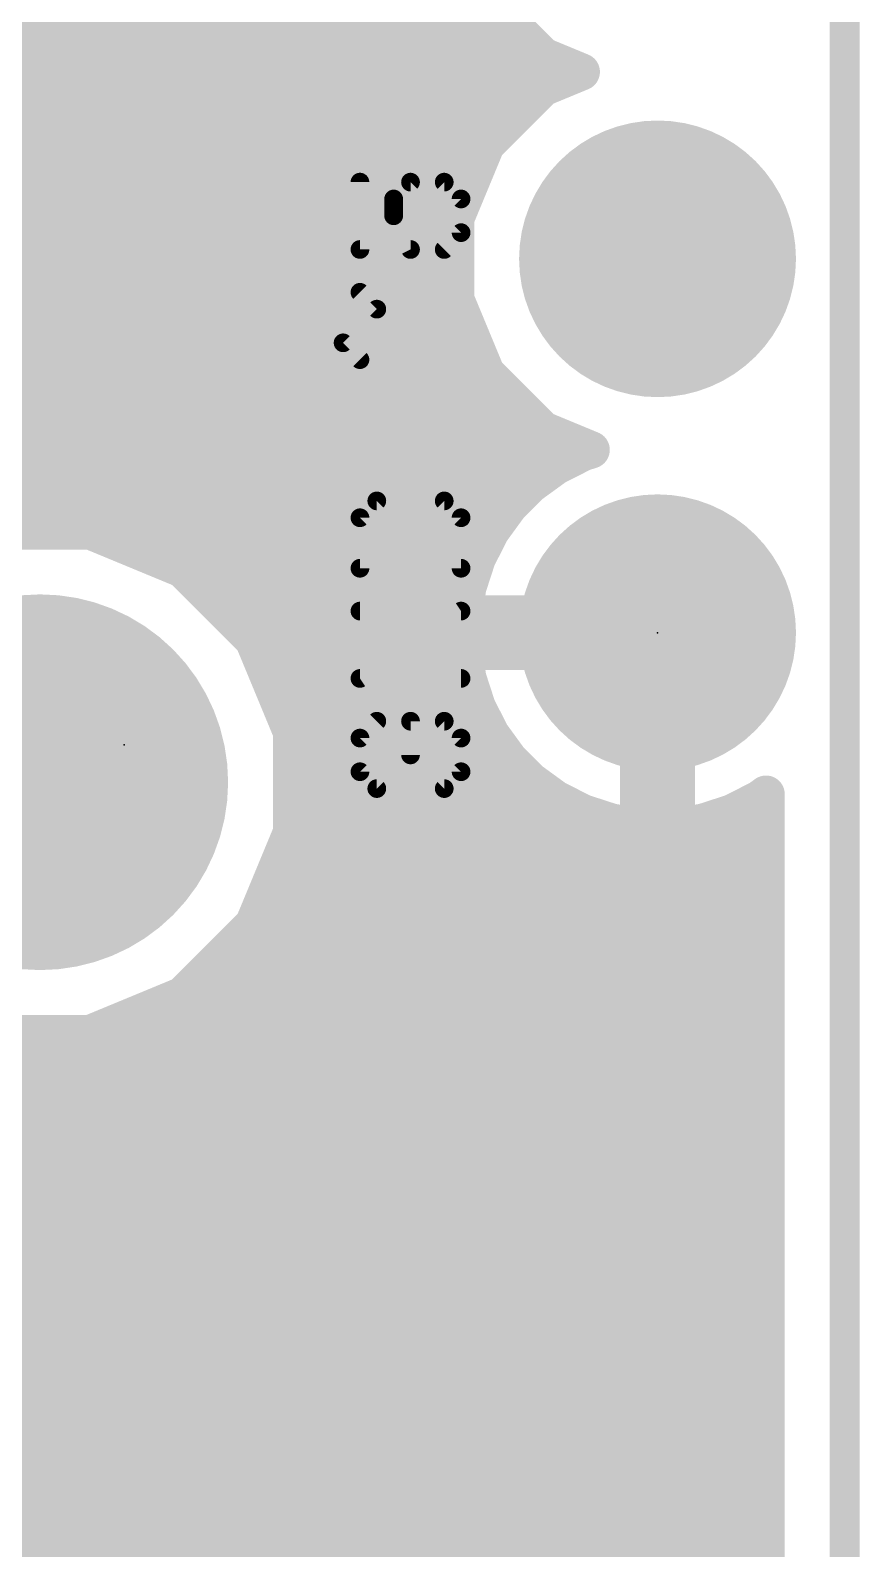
# Model space of a CAD drawing. Extents: x -16.5 to 33.1, y -17.8 to 72.5.
# Drawn here: x 27.49 to 33.12, y 10.29 to 20.6 of the extents above; entities that cross this region are included whole.
import ezdxf

# ---------------------------------------------------------------- set-up
doc = ezdxf.new("R2010")
doc.units = 0
for name, color, linetype in [('1', 22, 'CONTINUOUS'), ('17', 82, 'CONTINUOUS'), ('20', 7, 'CONTINUOUS'), ('21', 7, 'CONTINUOUS'), ('23', 7, 'CONTINUOUS')]:
    doc.layers.add(name, color=color, linetype=linetype)

# ---------------------------------------------------------------- blocks, each defined once
blk = doc.blocks.new('ROUNDP')
at = {"const_width": 0.5}
blk.add_lwpolyline([(0, -0.25, 1), (0, 0.25, 1), (0, -0.25)], format="xyb", dxfattribs=at)

msp = doc.modelspace()

# ---------------------------------------------------------------- linework, layer by layer
at = {"layer": '1', "const_width": 0.254}
for points in [[(30.5872, 20.8131), (30.9731, 20.4272)], [(20.7193, 20.574), (30.8263, 20.574)], [(30.9731, 20.4272), (31.2319, 20.32)], [(20.4653, 20.32), (31.2319, 20.32)], [(31.2319, 20.32), (30.9731, 20.2128)], [(30.9731, 20.2128), (30.5872, 19.8269)], [(20.2113, 20.066), (30.8263, 20.066)], [(19.9573, 19.812), (30.581, 19.812)], [(30.5872, 19.8269), (30.3784, 19.3228)], [(19.7033, 19.558), (30.4758, 19.558)], [(19.4493, 19.304), (30.3784, 19.304)], [(30.3784, 19.3228), (30.3784, 18.7772)], [(19.1953, 19.05), (30.3784, 19.05)], [(18.9413, 18.796), (30.3784, 18.796)], [(30.3784, 18.7772), (30.5872, 18.2731)], [(18.6873, 18.542), (30.4758, 18.542)], [(18.4333, 18.288), (30.581, 18.288)], [(30.5872, 18.2731), (30.9731, 17.8872)], [(18.1793, 18.034), (30.8263, 18.034)], [(30.9731, 17.8872), (31.299, 17.7522)], [(3.3303, 17.78), (31.2319, 17.78)], [(31.243, 17.734), (31.0577, 17.6396)], [(31.299, 17.7522), (31.243, 17.734)], [(31.0577, 17.6396), (30.8896, 17.5174)], [(3.0763, 17.526), (30.9013, 17.526)], [(30.8896, 17.5174), (30.7426, 17.3704)], [(30.7426, 17.3704), (30.6204, 17.2022)], [(2.8223, 17.272), (30.671, 17.272)], [(27.8988, 17.2021), (27.2192, 17.2021)], [(28.5266, 16.9421), (27.8988, 17.2021)], [(30.6204, 17.2022), (30.526, 17.017)], [(28.3433, 17.018), (30.5265, 17.018)], [(30.526, 17.017), (30.4617, 16.8193)], [(29.0071, 16.4616), (28.5266, 16.9421)], [(30.4617, 16.8193), (30.4329, 16.637)], [(28.7047, 16.764), (30.453, 16.764)], [(30.4329, 16.637), (31.623, 16.637)], [(31.623, 16.637), (31.623, 16.383)], [(28.9587, 16.51), (31.623, 16.51)], [(29.2671, 15.8338), (29.0071, 16.4616)], [(31.623, 16.383), (30.4329, 16.383)], [(30.4329, 16.383), (30.4617, 16.2007)], [(31.623, 15.1928), (31.623, 16.383)], [(31.623, 16.383), (31.877, 16.383)], [(31.877, 16.383), (31.877, 15.1928)], [(29.0923, 16.256), (30.453, 16.256)], [(30.4617, 16.2007), (30.526, 16.003)], [(31.623, 16.256), (31.877, 16.256)], [(29.1975, 16.002), (30.5265, 16.002)], [(30.526, 16.003), (30.6204, 15.8177)], [(31.623, 16.002), (31.877, 16.002)], [(29.2671, 15.1542), (29.2671, 15.8338)], [(30.6204, 15.8177), (30.7426, 15.6496)], [(29.2671, 15.748), (30.671, 15.748)], [(31.623, 15.748), (31.877, 15.748)], [(30.7426, 15.6496), (30.8896, 15.5026)], [(29.2671, 15.494), (30.9013, 15.494)], [(30.8896, 15.5026), (31.0577, 15.3803)], [(31.623, 15.494), (31.877, 15.494)], [(31.0577, 15.3803), (31.243, 15.286)], [(32.257, 15.286), (32.4423, 15.3803)], [(32.4423, 15.3803), (32.4866, 15.4126)], [(32.4866, 15.4126), (32.4866, 1.4497)], [(31.243, 15.286), (31.4407, 15.2217)], [(32.0593, 15.2217), (32.257, 15.286)], [(29.0071, 14.5264), (29.2671, 15.1542)], [(29.2671, 15.24), (31.3845, 15.24)], [(31.4407, 15.2217), (31.623, 15.1928)], [(31.623, 15.24), (31.877, 15.24)], [(31.877, 15.1928), (32.0593, 15.2217)], [(32.1155, 15.24), (32.4866, 15.24)], [(29.1975, 14.986), (32.4866, 14.986)], [(29.0923, 14.732), (32.4866, 14.732)], [(28.5266, 14.0459), (29.0071, 14.5264)], [(28.9587, 14.478), (32.4866, 14.478)], [(28.7047, 14.224), (32.4866, 14.224)], [(27.8988, 13.7858), (28.5266, 14.0459)], [(28.3433, 13.97), (32.4866, 13.97)], [(0.5334, 13.716), (32.4866, 13.716)], [(27.2192, 13.7858), (27.8988, 13.7858)], [(0.5334, 13.462), (32.4866, 13.462)], [(0.5334, 13.208), (32.4866, 13.208)], [(0.5334, 12.954), (32.4866, 12.954)], [(0.5334, 12.7), (32.4866, 12.7)], [(0.5334, 12.446), (32.4866, 12.446)], [(0.5334, 12.192), (32.4866, 12.192)], [(0.5334, 11.938), (32.4866, 11.938)], [(0.5334, 11.684), (32.4866, 11.684)], [(0.5334, 11.43), (32.4866, 11.43)], [(0.5334, 11.176), (32.4866, 11.176)], [(0.5334, 10.922), (32.4866, 10.922)], [(0.5334, 10.668), (32.4866, 10.668)], [(0.5334, 10.414), (32.4866, 10.414)], [(0.5334, 10.16), (32.4866, 10.16)]]:
    msp.add_lwpolyline(points, dxfattribs=at)
at = {"layer": '1', "const_width": 0.127}
for points in [[(30.8263, 20.5105, 1), (30.8263, 20.6375)], [(30.9974, 20.4859, 1), (30.9487, 20.3685)], [(30.9281, 20.3823, 1), (31.018, 20.4721)], [(31.2562, 20.2613, 1), (31.2076, 20.3787)], [(31.2076, 20.2613, 1), (31.2562, 20.3787)], [(31.2319, 20.2565, 1), (31.2319, 20.3835)], [(30.9488, 20.2715, 1), (30.9973, 20.1541)], [(31.018, 20.1679, 1), (30.9281, 20.2577)], [(30.8263, 20.0025, 1), (30.8263, 20.1295)], [(30.5423, 19.8718, 1), (30.6321, 19.782)], [(30.6459, 19.8026, 1), (30.5285, 19.8512)], [(30.581, 19.7485, 1), (30.581, 19.8755)], [(30.4758, 19.4945, 1), (30.4758, 19.6215)], [(30.4419, 19.3228, 1), (30.3149, 19.3228)], [(30.3197, 19.3471, 1), (30.4371, 19.2985)], [(30.3784, 19.2405, 1), (30.3784, 19.3675)], [(30.3784, 18.9865, 1), (30.3784, 19.1135)], [(30.4371, 18.8015, 1), (30.3197, 18.7529)], [(30.3784, 18.7325, 1), (30.3784, 18.8595)], [(30.3149, 18.7772, 1), (30.4419, 18.7772)], [(30.4758, 18.4785, 1), (30.4758, 18.6055)], [(30.6321, 18.318, 1), (30.5423, 18.2281)], [(30.581, 18.2245, 1), (30.581, 18.3515)], [(30.5285, 18.2487, 1), (30.6459, 18.2974)], [(30.8263, 17.9705, 1), (30.8263, 18.0975)], [(30.9974, 17.9459, 1), (30.9487, 17.8285)], [(30.9281, 17.8423, 1), (31.018, 17.9321)], [(31.2234, 17.7944, 1), (31.2626, 17.6736)], [(31.2718, 17.6775, 1), (31.2142, 17.7906)], [(31.2319, 17.7165, 1), (31.2319, 17.8435)], [(31.2747, 17.6935, 1), (31.3233, 17.8109)], [(31.3186, 17.6918, 1), (31.2793, 17.8126)], [(31.0289, 17.6962, 1), (31.0866, 17.5831)], [(31.0951, 17.5883, 1), (31.0204, 17.691)], [(30.9345, 17.4725, 1), (30.8447, 17.5623)], [(30.9013, 17.4625, 1), (30.9013, 17.5895)], [(30.8522, 17.5688, 1), (30.9269, 17.4661)], [(30.6976, 17.4153, 1), (30.7875, 17.3255)], [(30.7939, 17.3331, 1), (30.6912, 17.4078)], [(30.671, 17.2085, 1), (30.671, 17.3355)], [(27.9231, 17.2608, 1), (27.8745, 17.1435)], [(27.8988, 17.1386, 1), (27.8988, 17.2656)], [(30.569, 17.2396, 1), (30.6717, 17.1649)], [(30.6769, 17.1734, 1), (30.5638, 17.2311)], [(28.3433, 17.0815, 1), (28.3433, 16.9545)], [(30.5864, 16.9974, 1), (30.4656, 17.0366)], [(30.5265, 16.9545, 1), (30.5265, 17.0815)], [(28.5715, 16.987, 1), (28.4817, 16.8972)], [(28.5023, 16.8834, 1), (28.5509, 17.0008)], [(30.4694, 17.0458, 1), (30.5825, 16.9882)], [(30.5244, 16.8094, 1), (30.399, 16.8292)], [(28.7047, 16.8275, 1), (28.7047, 16.7005)], [(30.4013, 16.8389, 1), (30.5221, 16.7997)], [(30.453, 16.7005, 1), (30.453, 16.8275)], [(30.4329, 16.7005, 1), (30.4329, 16.5735)], [(31.6865, 16.637, 1), (31.5595, 16.637)], [(31.623, 16.5735, 1), (31.623, 16.7005)], [(28.9587, 16.5735, 1), (28.9587, 16.4465)], [(30.3701, 16.6469, 1), (30.4956, 16.6271)], [(31.623, 16.4465, 1), (31.623, 16.5735)], [(29.0658, 16.4859, 1), (28.9484, 16.4373)], [(28.9622, 16.4167, 1), (29.052, 16.5065)], [(30.4956, 16.3929, 1), (30.3701, 16.3731)], [(30.4329, 16.4465, 1), (30.4329, 16.3195)], [(31.6865, 16.383, 1), (31.5595, 16.383)], [(31.623, 16.4465, 1), (31.623, 16.3195)], [(31.623, 16.3195, 1), (31.623, 16.4465)], [(31.9405, 16.383, 1), (31.8135, 16.383)], [(31.877, 16.3195, 1), (31.877, 16.4465)], [(31.5595, 16.383, 1), (31.6865, 16.383)], [(29.0923, 16.3195, 1), (29.0923, 16.1925)], [(30.5221, 16.2203, 1), (30.4013, 16.1811)], [(30.453, 16.1925, 1), (30.453, 16.3195)], [(31.623, 16.3195, 1), (31.623, 16.1925)], [(31.877, 16.1925, 1), (31.877, 16.3195)], [(30.399, 16.1908, 1), (30.5244, 16.2106)], [(29.1975, 16.0655, 1), (29.1975, 15.9385)], [(30.5825, 16.0318, 1), (30.4694, 15.9742)], [(30.5265, 15.9385, 1), (30.5265, 16.0655)], [(31.623, 16.0655, 1), (31.623, 15.9385)], [(31.877, 15.9385, 1), (31.877, 16.0655)], [(30.4656, 15.9834, 1), (30.5864, 16.0226)], [(29.3306, 15.8338, 1), (29.2036, 15.8338)], [(29.2085, 15.8095, 1), (29.3258, 15.8581)], [(30.6717, 15.8551, 1), (30.569, 15.7804)], [(30.5638, 15.7889, 1), (30.6769, 15.8466)], [(29.2671, 15.8115, 1), (29.2671, 15.6845)], [(30.671, 15.6845, 1), (30.671, 15.8115)], [(31.623, 15.8115, 1), (31.623, 15.6845)], [(31.877, 15.6845, 1), (31.877, 15.8115)], [(30.7875, 15.6945, 1), (30.6976, 15.6047)], [(30.6912, 15.6122, 1), (30.7939, 15.6869)], [(29.2671, 15.5575, 1), (29.2671, 15.4305)], [(30.9269, 15.5539, 1), (30.8522, 15.4512)], [(30.8447, 15.4576, 1), (30.9345, 15.5475)], [(30.9013, 15.4305, 1), (30.9013, 15.5575)], [(31.623, 15.5575, 1), (31.623, 15.4305)], [(31.877, 15.4305, 1), (31.877, 15.5575)], [(31.0866, 15.4369, 1), (31.0289, 15.3238)], [(31.0204, 15.329, 1), (31.0951, 15.4317)], [(32.4049, 15.4317, 1), (32.4796, 15.329)], [(32.4711, 15.3238, 1), (32.4134, 15.4369)], [(32.5501, 15.4126, 1), (32.4231, 15.4126)], [(32.5239, 15.3612, 1), (32.4493, 15.4639)], [(31.2626, 15.3464, 1), (31.2234, 15.2256)], [(31.2142, 15.2294, 1), (31.2718, 15.3425)], [(32.2282, 15.3425, 1), (32.2858, 15.2294)], [(32.2766, 15.2256, 1), (32.2374, 15.3464)], [(29.2671, 15.3035, 1), (29.2671, 15.1765)], [(29.3258, 15.1299, 1), (29.2085, 15.1785)], [(31.4506, 15.2844, 1), (31.4308, 15.159)], [(31.3845, 15.1765, 1), (31.3845, 15.3035)], [(31.4211, 15.1613, 1), (31.4603, 15.2821)], [(31.623, 15.3035, 1), (31.623, 15.1765)], [(31.6131, 15.1301, 1), (31.6329, 15.2556)], [(31.8671, 15.2556, 1), (31.8869, 15.1301)], [(31.877, 15.1765, 1), (31.877, 15.3035)], [(32.0397, 15.2821, 1), (32.0789, 15.1613)], [(32.0692, 15.159, 1), (32.0494, 15.2844)], [(32.1155, 15.3035, 1), (32.1155, 15.1765)], [(32.4866, 15.1765, 1), (32.4866, 15.3035)], [(29.2036, 15.1542, 1), (29.3306, 15.1542)], [(31.5595, 15.1928, 1), (31.6865, 15.1928)], [(31.8135, 15.1928, 1), (31.9405, 15.1928)], [(29.1975, 15.0495, 1), (29.1975, 14.9225)], [(32.4866, 14.9225, 1), (32.4866, 15.0495)], [(29.0923, 14.7955, 1), (29.0923, 14.6685)], [(32.4866, 14.6685, 1), (32.4866, 14.7955)], [(29.052, 14.4815, 1), (28.9622, 14.5713)], [(28.9587, 14.5415, 1), (28.9587, 14.4145)], [(28.9484, 14.5507, 1), (29.0658, 14.5021)], [(32.4866, 14.4145, 1), (32.4866, 14.5415)], [(28.7047, 14.2875, 1), (28.7047, 14.1605)], [(32.4866, 14.1605, 1), (32.4866, 14.2875)], [(28.4817, 14.0908, 1), (28.5715, 14.001)], [(28.5509, 13.9872, 1), (28.5023, 14.1046)], [(28.3433, 14.0335, 1), (28.3433, 13.9065)], [(32.4866, 13.9065, 1), (32.4866, 14.0335)], [(27.8745, 13.8445, 1), (27.9231, 13.7272)], [(27.8988, 13.7224, 1), (27.8988, 13.8493)], [(32.4866, 13.6525, 1), (32.4866, 13.7795)], [(32.4866, 13.3985, 1), (32.4866, 13.5255)], [(32.4866, 13.1445, 1), (32.4866, 13.2715)], [(32.4866, 12.8905, 1), (32.4866, 13.0175)], [(32.4866, 12.6365, 1), (32.4866, 12.7635)], [(32.4866, 12.3825, 1), (32.4866, 12.5095)], [(32.4866, 12.1285, 1), (32.4866, 12.2555)], [(32.4866, 11.8745, 1), (32.4866, 12.0015)], [(32.4866, 11.6205, 1), (32.4866, 11.7475)], [(32.4866, 11.3665, 1), (32.4866, 11.4935)], [(32.4866, 11.1125, 1), (32.4866, 11.2395)], [(32.4866, 10.8585, 1), (32.4866, 10.9855)], [(32.4866, 10.6045, 1), (32.4866, 10.7315)], [(32.4866, 10.3505, 1), (32.4866, 10.4775)], [(32.4866, 10.0965, 1), (32.4866, 10.2235)]]:
    msp.add_lwpolyline(points, format="xyb", dxfattribs=at)
at = {"layer": '20', "const_width": 0.2032}
msp.add_lwpolyline([(33.02, 1.27), (33.02, 55.88)], dxfattribs=at)
at = {"layer": '21', "const_width": 0.127}
for points in [[(29.7301, 19.5711), (29.7301, 19.1135)], [(29.9589, 19.4567), (30.0733, 19.5711)], [(30.0733, 19.5711), (30.3021, 19.5711)], [(30.3021, 19.5711), (30.4165, 19.4567)], [(29.9589, 19.3423), (29.9589, 19.4567)], [(30.4165, 19.4567), (30.4165, 19.2279)], [(30.0733, 19.1135), (29.9589, 19.3423)], [(30.4165, 19.2279), (30.3021, 19.1135)], [(29.7301, 19.1135), (30.0733, 19.1135)], [(29.8445, 18.7083), (29.7301, 18.8227)], [(29.6157, 18.4795), (29.8445, 18.7083)], [(29.7301, 18.3651), (29.6157, 18.4795)], [(29.8445, 17.4053), (29.7301, 17.2909)], [(30.3021, 17.4053), (29.8445, 17.4053)], [(30.4165, 17.2909), (30.3021, 17.4053)], [(29.7301, 17.2909), (29.7301, 16.9477)], [(30.4165, 16.9477), (30.4165, 17.2909)], [(29.7301, 16.9477), (30.4165, 16.9477)], [(29.7301, 16.1993), (30.4165, 16.6569)], [(30.4165, 16.6569), (29.7301, 16.6569)], [(30.4165, 16.1993), (29.7301, 16.1993)], [(29.8445, 15.9085), (29.7301, 15.7941)], [(30.3021, 15.9085), (30.0733, 15.9085)], [(30.0733, 15.9085), (30.0733, 15.6797)], [(30.4165, 15.7941), (30.3021, 15.9085)], [(29.7301, 15.7941), (29.7301, 15.5653)], [(30.4165, 15.5653), (30.4165, 15.7941)], [(29.7301, 15.5653), (29.8445, 15.4509)], [(30.3021, 15.4509), (30.4165, 15.5653)], [(29.8445, 15.4509), (30.3021, 15.4509)]]:
    msp.add_lwpolyline(points, dxfattribs=at)
at = {"layer": '21', "const_width": 0.0635}
for points in [[(29.7619, 19.5711, 1), (29.6984, 19.5711)], [(30.0733, 19.6028, 1), (30.0733, 19.5393)], [(30.0958, 19.5486, 1), (30.0509, 19.5935)], [(30.3246, 19.5935, 1), (30.2797, 19.5486)], [(30.3021, 19.5393, 1), (30.3021, 19.6028)], [(29.9907, 19.4567, 1), (29.9272, 19.4567)], [(29.9365, 19.4791, 1), (29.9814, 19.4342)], [(30.4483, 19.4567, 1), (30.3848, 19.4567)], [(30.394, 19.4342, 1), (30.439, 19.4791)], [(29.9873, 19.3565, 1), (29.9305, 19.3281)], [(29.9272, 19.3423, 1), (29.9907, 19.3423)], [(30.439, 19.2054, 1), (30.394, 19.2503)], [(30.3848, 19.2279, 1), (30.4483, 19.2279)], [(29.7301, 19.1453, 1), (29.7301, 19.0818)], [(29.6984, 19.1135, 1), (29.7619, 19.1135)], [(30.0449, 19.0993, 1), (30.1017, 19.1277)], [(30.0733, 19.0818, 1), (30.0733, 19.1453)], [(30.2797, 19.136, 1), (30.3246, 19.091)], [(29.7526, 18.8451, 1), (29.7077, 18.8002)], [(29.867, 18.6858, 1), (29.8221, 18.7307)], [(29.8221, 18.6858, 1), (29.867, 18.7307)], [(29.6382, 18.5019, 1), (29.5933, 18.457)], [(29.5933, 18.5019, 1), (29.6382, 18.457)], [(29.7077, 18.3426, 1), (29.7526, 18.3875)], [(29.8445, 17.437, 1), (29.8445, 17.3736)], [(29.867, 17.3828, 1), (29.8221, 17.4278)], [(30.3246, 17.4278, 1), (30.2797, 17.3828)], [(30.3021, 17.3736, 1), (30.3021, 17.437)], [(29.7077, 17.3134, 1), (29.7526, 17.2684)], [(29.7619, 17.2909, 1), (29.6984, 17.2909)], [(30.4483, 17.2909, 1), (30.3848, 17.2909)], [(30.394, 17.2684, 1), (30.439, 17.3134)], [(29.7301, 16.9795, 1), (29.7301, 16.916)], [(29.6984, 16.9477, 1), (29.7619, 16.9477)], [(30.3848, 16.9477, 1), (30.4483, 16.9477)], [(30.4165, 16.916, 1), (30.4165, 16.9795)], [(29.7301, 16.6886, 1), (29.7301, 16.6251)], [(30.4341, 16.6305, 1), (30.3989, 16.6833)], [(30.4165, 16.6251, 1), (30.4165, 16.6886)], [(29.7301, 16.231, 1), (29.7301, 16.1675)], [(29.7125, 16.2257, 1), (29.7477, 16.1729)], [(30.4165, 16.1675, 1), (30.4165, 16.231)], [(29.867, 15.886, 1), (29.8221, 15.9309)], [(30.0733, 15.9402, 1), (30.0733, 15.8767)], [(30.1051, 15.9085, 1), (30.0416, 15.9085)], [(30.3246, 15.9309, 1), (30.2797, 15.886)], [(30.3021, 15.8767, 1), (30.3021, 15.9402)], [(29.7619, 15.7941, 1), (29.6984, 15.7941)], [(29.7077, 15.8165, 1), (29.7526, 15.7716)], [(30.4483, 15.7941, 1), (30.3848, 15.7941)], [(30.394, 15.7716, 1), (30.439, 15.8165)], [(30.0416, 15.6797, 1), (30.1051, 15.6797)], [(29.7526, 15.5877, 1), (29.7077, 15.5428)], [(29.6984, 15.5653, 1), (29.7619, 15.5653)], [(30.3848, 15.5653, 1), (30.4483, 15.5653)], [(30.439, 15.5428, 1), (30.394, 15.5877)], [(29.8445, 15.4826, 1), (29.8445, 15.4191)], [(29.8221, 15.4284, 1), (29.867, 15.4733)], [(30.2797, 15.4733, 1), (30.3246, 15.4284)], [(30.3021, 15.4191, 1), (30.3021, 15.4826)]]:
    msp.add_lwpolyline(points, format="xyb", dxfattribs=at)
at = {"layer": '23'}
for p in [(31.75, 16.51), (28.1305, 15.748)]:
    msp.add_point(p, dxfattribs=at)

# ---------------------------------------------------------------- block references
at = {"layer": '17'}
for p, xscale, yscale, rotation in [((31.75, 19.05), 1.8796, 1.8796, 180), ((31.75, 16.51), 1.8796, 1.8796, 180), ((27.559, 15.494), 2.5527, 2.5527, 270)]:
    msp.add_blockref('ROUNDP', p, dxfattribs=dict(at, xscale=xscale, yscale=yscale, rotation=rotation))

doc.saveas('drawing.dxf')
